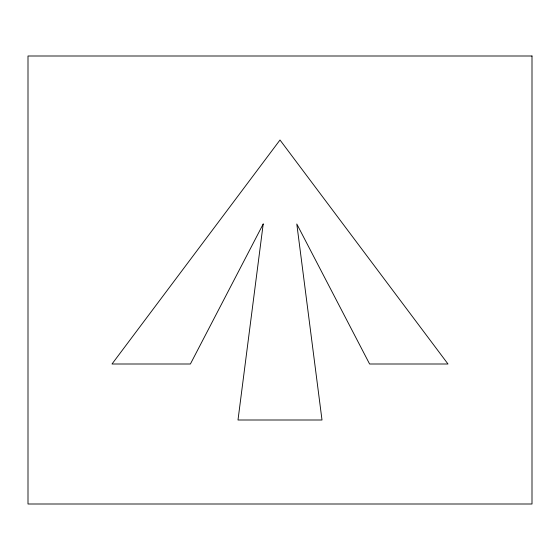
<?xml version="1.0" encoding="UTF-8"?>
<svg xmlns="http://www.w3.org/2000/svg" width="560" height="560" viewBox="0 0 560 560"><rect width="100%" height="100%" fill="white"/><g stroke="black" fill="none" stroke-linecap="round" stroke-linejoin="round"><path stroke-width="0.84" d="M263.2 224L238 420L322 420L296.8 224L369.6 364L448 364L280 140L112 364L190.4 364L263.2 224M532 56L28 56L28 504L532 504L532 56"/></g></svg>
